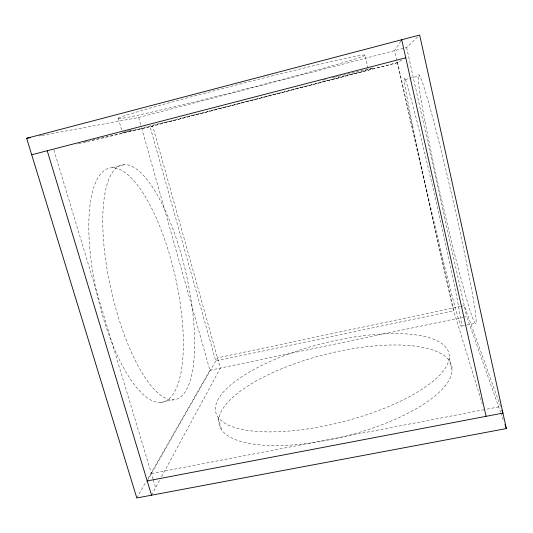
<?xml version="1.0" encoding="UTF-8"?>
<svg xmlns="http://www.w3.org/2000/svg" width="533" height="533" viewBox="0 0 533 533"><rect width="100%" height="100%" fill="white"/><g stroke="black" fill="none" stroke-linecap="round" stroke-linejoin="round"><path stroke-width="0.4" stroke-dasharray="2.67 2" d="M151.525 495.197L159.98 479.587M161.559 476.675L220.362 368.103L152.704 126.008L90.13 140.685M147.208 480.939L217.497 357.856L460.465 306.462M136.801 497.962L146.302 481.372M147.954 478.487L209.922 370.288L141.005 125.795M400.829 41.121L394.64 50.662L452.83 308.081L482.372 404.174M42.187 135.409L138.667 117.487L406.606 47.537L417.892 36.744M401.749 60.149L397.365 62.701L141.858 128.813L76.246 144.276M405.14 79.504L419.544 75.826M112.343 167.762L124.782 164.617M84.461 142.018L89.317 140.872M461.232 306.302L464.29 305.656L500.587 406.546L485.65 409.417M209.922 370.288L462.644 317.355M463.457 317.182L466.708 316.502L500.527 412.102M461.705 326.069L465.729 325.23M466.528 325.063L476.176 323.058M160.646 402.448A120.012 40.095 77.2 0 0 158.841 224.04A120.012 40.095 77.2 0 0 88.818 228.87A120.012 40.095 77.2 0 0 160.646 402.448L173.445 399.823A120.305 38.369 77.2 0 0 169.92 221.335A120.305 38.369 77.2 0 0 102.809 225.546A120.305 38.369 77.2 0 0 173.445 399.823M151.412 473.577L484.077 409.717M38.916 136.022L41.367 135.562M500.807 412.888L503.578 420.724M53.906 150.033L153.051 479.034M153.291 479.813L155.636 487.602M118.326 118.339L121.704 130.145M218.09 417.299L221.648 429.884M138.667 117.487L140.792 125.035M365.058 55.312A127.76 3.105 -14.4 0 1 170.44 107.726A127.76 3.105 -14.4 0 1 190.068 97.139A127.76 3.105 -14.4 0 1 365.058 55.312L368.303 69.297M449.206 357.85A120.238 40.421 -14.3 0 1 270.864 431.89A120.238 40.421 -14.3 0 1 276.82 358.609A120.238 40.421 -14.3 0 1 449.206 357.85L452.124 370.602A119.912 42.107 -14.2 0 1 274.535 445.595A119.912 42.107 -14.2 0 1 279.785 369.509A119.912 42.107 -14.2 0 1 452.124 370.602M406.606 47.537L466.708 316.502M338.175 76.332A127.387 0.933 -14.4 0 1 285.515 91.449A127.387 0.933 -14.4 0 1 122.377 132.51M122.65 132.411A127.387 0.933 -14.4 0 1 128.939 130.565M129.506 130.405A127.387 0.933 -14.4 0 1 131.351 129.892M322.998 80.123A127.387 0.933 -14.4 0 1 326.209 79.324M332.292 77.798A127.387 0.933 -14.4 0 1 334.457 77.258M335.164 77.078A127.387 0.933 -14.4 0 1 337.229 76.565M397.565 62.588L150.086 126.621L215.718 360.974L453.656 310.772L397.565 62.588M412.569 125.062A127.327 3.285 77.1 0 0 460.665 325.383A127.327 3.285 77.1 0 0 425.84 157.735A127.327 3.285 77.1 0 0 412.569 125.062M425.074 121.917A127.66 5.463 77.1 0 0 474.57 322.492A127.66 5.463 77.1 0 0 442.004 153.917A127.66 5.463 77.1 0 0 425.074 121.917"/><path stroke-width="0.8" d="M401.269 40.435L401.709 39.755L486.103 416.313M26.65 138.294L419.671 35.038L506.35 428.565L136.801 497.962L26.65 138.294L30.741 137.541M31.694 154.777L405.76 57.811M147.208 480.939L502.945 413.102L501.899 410.19M504.964 424.641L506.35 428.565M47.23 150.752L151.525 495.197"/></g></svg>
